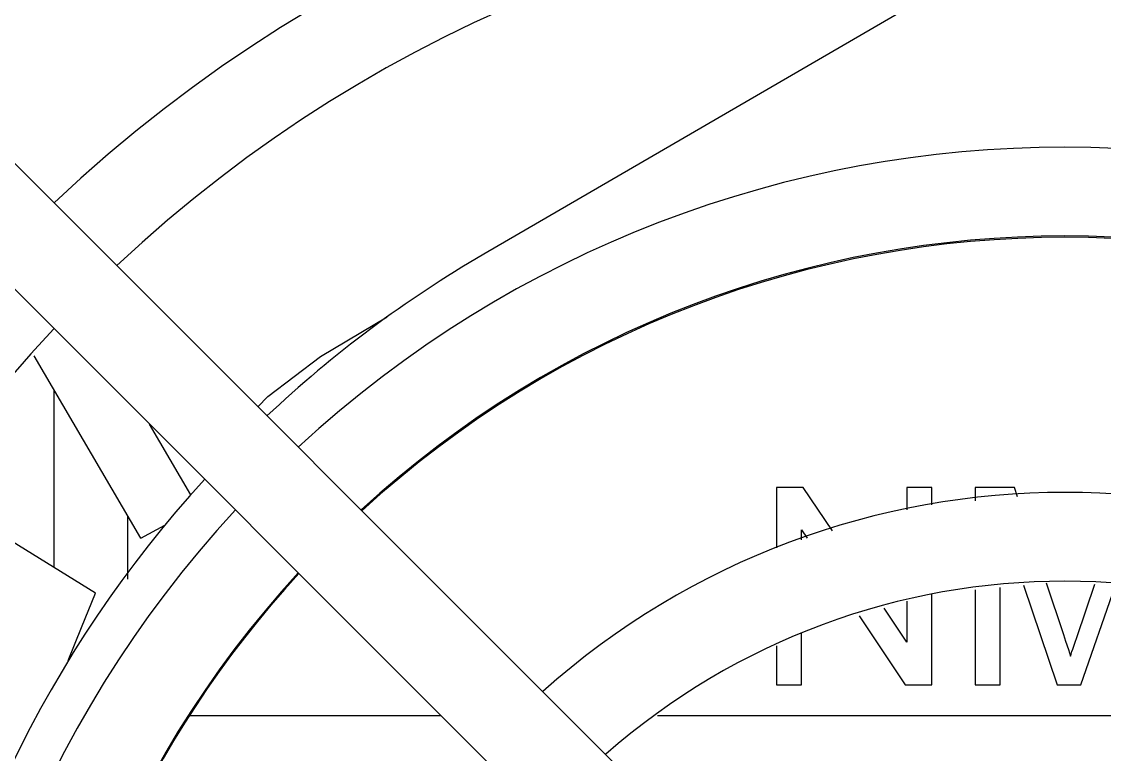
# Model space of a CAD drawing. Header units: millimetres. Extents: x 0 to 141, y -1 to 90.
# Drawn here: x 8.175 to 10.37, y 39.759 to 41.245 of the extents above; entities that cross this region are included whole.
import ezdxf

# ---------------------------------------------------------------- set-up
doc = ezdxf.new("R2010")
doc.units = ezdxf.units.MM

msp = doc.modelspace()

# ---------------------------------------------------------------- linework, layer by layer
for p, q in [((5.5102, 43.6071), (9.6465, 39.4708)), ((5.3829, 43.4798), (9.5193, 39.3435)), ((10.3687, 41.5038), (9.1116, 40.7729)), ((8.4168, 40.1972), (8.2003, 40.5667)), ((8.24, 40.4989), (8.24, 40.1379)), ((8.5179, 40.2854), (8.4342, 40.4285)), ((8.3247, 40.0854), (7.9832, 40.2971)), ((9.7053, 40.3), (9.7053, 40.1775)), ((9.7596, 40.3), (9.7053, 40.3)), ((9.8185, 40.2119), (9.7596, 40.3)), ((9.9697, 40.3), (9.9697, 40.2549)), ((10.0204, 40.3), (9.9697, 40.3)), ((10.0204, 40.265), (10.0204, 40.3)), ((10.1077, 40.3), (10.1077, 40.2731)), ((10.1874, 40.3), (10.1077, 40.3)), ((10.1937, 40.2811), (10.1874, 40.3)), ((8.39, 40.1141), (8.39, 40.243)), ((8.4168, 40.1972), (8.465, 40.2234)), ((9.756, 40.1941), (9.756, 40.2143)), ((9.756, 40.2143), (9.7674, 40.1974)), ((10.2059, 40.1017), (10.2744, 39.9)), ((10.2522, 40.1063), (10.2871, 40.0017)), ((10.3144, 39.9981), (10.3508, 40.104)), ((10.3222, 39.9), (10.3916, 40.1)), ((10.0204, 39.9), (10.0204, 40.0835)), ((10.1077, 40.0921), (10.1077, 39.9)), ((10.1588, 39.9), (10.1588, 40.0971)), ((9.9697, 39.986), (9.9234, 40.0552)), ((9.9697, 40.0692), (9.9697, 39.986)), ((9.8727, 40.0398), (9.9661, 39.9)), ((9.756, 39.9), (9.756, 40.0044)), ((10.2871, 40.0017), (10.2914, 39.9883)), ((10.3098, 39.9844), (10.3144, 39.9981)), ((9.7053, 39.9786), (9.7053, 39.9)), ((10.2914, 39.9883), (10.2969, 39.9712)), ((10.2969, 39.9712), (10.3012, 39.9576)), ((10.3059, 39.9724), (10.3098, 39.9844)), ((9.7053, 39.9), (9.756, 39.9)), ((9.9661, 39.9), (10.0204, 39.9)), ((10.1077, 39.9), (10.1588, 39.9)), ((10.2744, 39.9), (10.3222, 39.9)), ((8.515, 39.8375), (9.0253, 39.8375)), ((9.4641, 39.8375), (11.1159, 39.8375))]:
    msp.add_line(p, q)
for points in [[(8.6538, 40.4635), (8.674, 40.4846), (8.7807, 40.5656), (8.9162, 40.6462)], [(8.2696, 39.9488), (8.2966, 40.0162), (8.3247, 40.0854)], [(10.3012, 39.9576), (10.3026, 39.9621), (10.3041, 39.9671), (10.3059, 39.9724)]]:
    msp.add_lwpolyline(points)
for centre, radius, start, end in [((10.29, 38.7), 2.99, 46.7317, 133.2683), ((10.29, 38.7), 2.81, 46.8427, 133.1573), ((10.29, 38.7), 2.29, 47.2603, 132.7397), ((10.29, 38.7), 2.11, 47.447, 132.553), ((10.29, 38.6981), 2.1092, 47.4825, 132.5175), ((10.318, 38.6981), 2.4, 120.1758, 133.2909), ((10.29, 38.7), 2.81, 136.8427, 223.1573), ((10.318, 38.6981), 2.4, 137.6053, 171.2334), ((10.29, 38.7), 1.59, 48.2507, 131.7493), ((10.29, 38.7), 2.29, 137.2522, 222.7478), ((10.29, 38.7), 2.11, 137.447, 222.553), ((10.29, 38.6981), 2.1092, 137.4094, 209.8606), ((10.29, 38.7), 1.41, 48.6808, 131.3192)]:
    msp.add_arc(centre, radius, start, end)

doc.saveas('drawing.dxf')
